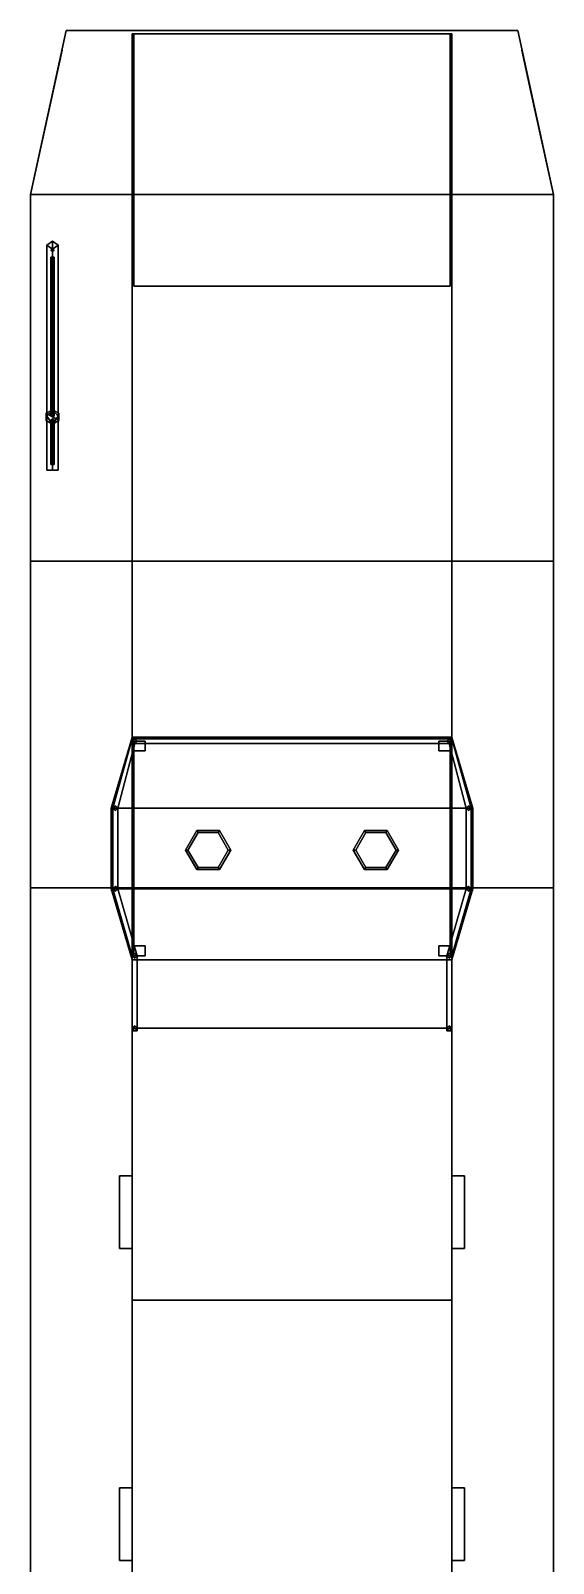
# Model space of a CAD drawing. Header units: millimetres. Extents: x -3.2 to 3.2, y -23.5 to 23.5.
# Drawn here: x -3.24 to 3.24, y 4.47 to 23.48 of the extents above; entities that cross this region are included whole.
import ezdxf

# ---------------------------------------------------------------- set-up
doc = ezdxf.new("R2010")
doc.units = ezdxf.units.MM
doc.layers.add('ramp', color=3, linetype='Continuous')

msp = doc.modelspace()

# ---------------------------------------------------------------- linework, layer by layer
for points in [[(-3.24, 21.45, 1.46), (3.24, 21.45, 1.46), (2.8, 23.48, 1.46), (-2.8, 23.48, 1.46)], [(2.8, 23.48, 0.85), (3.24, 21.45, 0.2), (-3.24, 21.45, 0.2), (-2.8, 23.48, 0.85)], [(-2.8, 23.48, 0.85), (-3.24, 21.45, 0.2), (-3.24, 21.45, 1.46), (-2.8, 23.48, 1.46)], [(-2.8, 23.48, 1.46), (2.8, 23.48, 1.46), (2.8, 23.48, 0.85), (-2.8, 23.48, 0.85)], [(-1.98, 23.44, 1.46), (-1.98, 7.74, 1.46), (-1.98, 7.74, 2.94), (-1.98, 23.44, 1.52)], [(-1.98, 23.44, 1.52), (-1.98, 7.74, 2.94), (1.98, 7.74, 2.94), (1.98, 23.44, 1.52)], [(1.98, 23.44, 1.52), (1.98, 23.44, 1.46), (-1.98, 23.44, 1.46), (-1.98, 23.44, 1.52)], [(1.98, 7.74, 2.94), (1.98, 7.74, 1.46), (1.98, 23.44, 1.46), (1.98, 23.44, 1.52)], [(2.8, 23.48, 1.46), (3.24, 21.45, 1.46), (3.24, 21.45, 0.2), (2.8, 23.48, 0.85)], [(-2.85, 23.24, 1.46), (-3.24, 21.45, 1.46), (-3.24, 21.45, 2.38), (-2.96, 22.72, 2.38)], [(2.85, 23.24, 1.46), (3.24, 21.45, 1.46), (3.24, 21.45, 2.38), (2.96, 22.72, 2.38)], [(-3.24, 21.45, 0.2), (-3.24, 16.9, -0.99), (-3.24, 16.9, 1.46), (-3.24, 21.45, 1.46)], [(3.24, 21.45, 0.2), (3.24, 16.9, -0.99), (-3.24, 16.9, -0.99), (-3.24, 21.45, 0.2)], [(-3.24, -23.47, 1.46), (3.24, -23.47, 1.46), (3.24, 21.45, 1.46), (-3.24, 21.45, 1.46)], [(-3.24, 21.45, 1.46), (-3.24, -23.47, 1.46), (-3.24, -23.47, 2.38), (-3.24, 21.45, 2.38)], [(3.24, 21.45, 1.46), (3.24, 16.9, 1.46), (3.24, 16.9, -0.99), (3.24, 21.45, 0.2)], [(3.24, 21.45, 1.46), (3.24, -23.47, 1.46), (3.24, -23.47, 2.38), (3.24, 21.45, 2.38)], [(-2.97, 18.78, 1.781), (-3.04, 18.7, 1.8), (-3.04, 20.821, 3.921), (-2.97, 20.871, 3.872)], [(-3.04, 20.821, 3.921), (-2.97, 20.772, 3.971), (-2.9, 20.821, 3.921), (-2.97, 20.871, 3.872)], [(-3.04, 18.7, 1.8), (-2.97, 18.78, 1.979), (-2.97, 20.772, 3.971), (-3.04, 20.821, 3.921)], [(-2.97, 20.78, 2.64), (-2.99, 20.76, 2.64), (-2.99, 20.76, 3.81), (-2.97, 20.78, 3.81)], [(-2.97, 20.78, 2.64), (-2.95, 20.76, 2.64), (-2.97, 20.74, 2.64), (-2.99, 20.76, 2.64)], [(-2.99, 20.76, 2.64), (-2.97, 20.74, 2.64), (-2.97, 20.74, 3.81), (-2.99, 20.76, 3.81)], [(-2.9, 18.7, 1.8), (-2.97, 18.78, 1.781), (-2.97, 20.871, 3.872), (-2.9, 20.821, 3.921)], [(-2.97, 18.78, 1.979), (-2.9, 18.7, 1.8), (-2.9, 20.821, 3.921), (-2.97, 20.772, 3.971)], [(-2.95, 20.76, 2.64), (-2.97, 20.78, 2.64), (-2.97, 20.78, 3.81), (-2.95, 20.76, 3.81)], [(-2.97, 20.74, 2.64), (-2.95, 20.76, 2.64), (-2.95, 20.76, 3.81), (-2.97, 20.74, 3.81)], [(-2.97, 20.67, 3.84), (-2.99, 20.67, 3.82), (-2.99, 18.7, 3.25), (-2.97, 18.7, 3.27)], [(-2.99, 20.67, 3.82), (-2.97, 20.67, 3.8), (-2.97, 18.7, 3.23), (-2.99, 18.7, 3.25)], [(-2.95, 20.67, 3.82), (-2.97, 20.67, 3.84), (-2.97, 18.7, 3.27), (-2.95, 18.7, 3.25)], [(-2.97, 20.67, 3.8), (-2.95, 20.67, 3.82), (-2.95, 18.7, 3.25), (-2.97, 18.7, 3.23)], [(-2.97, 18.78, 1.46), (-3.048, 18.735, 1.46), (-3.048, 18.735, 3.27), (-2.97, 18.78, 3.27)], [(-3.048, 18.735, 3.27), (-2.892, 18.645, 3.27), (-2.892, 18.735, 3.27), (-2.97, 18.78, 3.27)], [(-3.048, 18.735, 1.46), (-3.048, 18.645, 1.46), (-3.048, 18.645, 3.27), (-3.048, 18.735, 3.27)], [(-3.048, 18.645, 3.27), (-2.97, 18.6, 3.27), (-2.892, 18.645, 3.27), (-3.048, 18.735, 3.27)], [(-3.048, 18.645, 1.46), (-2.97, 18.6, 1.46), (-2.97, 18.6, 3.27), (-3.048, 18.645, 3.27)], [(-3.04, 18.03, 1.8), (-2.97, 18.03, 1.87), (-2.97, 18.6, 1.87), (-3.04, 18.7, 1.8)], [(-2.97, 18.03, 1.73), (-3.04, 18.03, 1.8), (-3.04, 18.7, 1.8), (-2.97, 18.6, 1.73)], [(-2.97, 18.132, 1.87), (-2.99, 18.1, 1.84), (-2.99, 18.65, 3.18), (-2.97, 18.67, 3.18)], [(-2.99, 18.1, 1.84), (-2.97, 18.092, 1.87), (-2.97, 18.63, 3.18), (-2.99, 18.65, 3.18)], [(-2.892, 18.735, 1.46), (-2.97, 18.78, 1.46), (-2.97, 18.78, 3.27), (-2.892, 18.735, 3.27)], [(-2.97, 18.03, 1.87), (-2.9, 18.03, 1.8), (-2.9, 18.7, 1.8), (-2.97, 18.6, 1.87)], [(-2.9, 18.03, 1.8), (-2.97, 18.03, 1.73), (-2.97, 18.6, 1.73), (-2.9, 18.7, 1.8)], [(-2.95, 18.1, 1.84), (-2.97, 18.132, 1.87), (-2.97, 18.67, 3.18), (-2.95, 18.65, 3.18)], [(-2.97, 18.092, 1.87), (-2.95, 18.1, 1.84), (-2.95, 18.65, 3.18), (-2.97, 18.63, 3.18)], [(-2.97, 18.6, 1.46), (-2.892, 18.645, 1.46), (-2.892, 18.645, 3.27), (-2.97, 18.6, 3.27)], [(-2.892, 18.645, 1.46), (-2.892, 18.735, 1.46), (-2.892, 18.735, 3.27), (-2.892, 18.645, 3.27)], [(-2.97, 18.03, 1.73), (-2.9, 18.03, 1.8), (-2.97, 18.03, 1.87), (-3.04, 18.03, 1.8)], [(3.24, 16.9, -0.99), (3.24, 12.85, -1.31), (-3.24, 12.85, -1.31), (-3.24, 16.9, -0.99)], [(-3.24, 16.9, -0.99), (-3.24, 12.85, -1.31), (-3.24, 12.85, 1.46), (-3.24, 16.9, 1.46)], [(3.24, 16.9, 1.46), (3.24, 12.85, 1.46), (3.24, 12.85, -1.31), (3.24, 16.9, -0.99)], [(2.24, 13.84, 3.46), (1.98, 14.72, 3.46), (-1.98, 14.72, 3.46), (-2.24, 13.84, 3.46)], [(1.98, 14.72, 3.46), (2.24, 13.84, 3.46), (-2.24, 13.84, 3.46), (-1.98, 14.72, 3.46)], [(-2.16, 13.84, 4.46), (-1.95, 14.64, 4.46), (-1.98, 14.7, 4.46), (-2.22, 13.84, 4.46)], [(-1.95, 14.64, 4.46), (-2.16, 13.84, 4.46), (-2.22, 13.84, 4.46), (-1.98, 14.7, 4.46)], [(-1.95, 14.7, 3.46), (-1.98, 14.67, 3.46), (-1.98, 14.67, 4.46), (-1.95, 14.7, 4.46)], [(-1.95, 14.64, 4.46), (1.95, 14.64, 4.46), (1.98, 14.7, 4.46), (-1.98, 14.7, 4.46)], [(1.95, 14.64, 4.46), (-1.95, 14.64, 4.46), (-1.98, 14.7, 4.46), (1.98, 14.7, 4.46)], [(-1.98, 14.67, 3.46), (-1.95, 14.64, 3.46), (-1.95, 14.64, 4.46), (-1.98, 14.67, 4.46)], [(-1.96, 14.67, 2.31), (-1.96, 14.55, 2.32), (-1.96, 14.55, 3.46), (-1.96, 14.67, 3.46)], [(-1.82, 14.67, 3.46), (-1.82, 14.67, 2.31), (-1.96, 14.67, 2.31), (-1.96, 14.67, 3.46)], [(-1.92, 14.67, 3.46), (-1.95, 14.7, 3.46), (-1.95, 14.7, 4.46), (-1.92, 14.67, 4.46)], [(-1.95, 14.64, 3.46), (-1.92, 14.67, 3.46), (-1.92, 14.67, 4.46), (-1.95, 14.64, 4.46)], [(-1.82, 14.55, 3.46), (-1.82, 14.55, 2.32), (-1.82, 14.67, 2.31), (-1.82, 14.67, 3.46)], [(1.82, 14.67, 2.31), (1.82, 14.55, 2.32), (1.82, 14.55, 3.46), (1.82, 14.67, 3.46)], [(1.96, 14.67, 3.46), (1.96, 14.67, 2.31), (1.82, 14.67, 2.31), (1.82, 14.67, 3.46)], [(1.95, 14.7, 3.46), (1.92, 14.67, 3.46), (1.92, 14.67, 4.46), (1.95, 14.7, 4.46)], [(1.92, 14.67, 3.46), (1.95, 14.64, 3.46), (1.95, 14.64, 4.46), (1.92, 14.67, 4.46)], [(1.98, 14.67, 3.46), (1.95, 14.7, 3.46), (1.95, 14.7, 4.46), (1.98, 14.67, 4.46)], [(2.16, 13.84, 4.46), (1.95, 14.64, 4.46), (1.98, 14.7, 4.46), (2.22, 13.84, 4.46)], [(1.95, 14.64, 4.46), (2.16, 13.84, 4.46), (2.22, 13.84, 4.46), (1.98, 14.7, 4.46)], [(1.95, 14.64, 3.46), (1.98, 14.67, 3.46), (1.98, 14.67, 4.46), (1.95, 14.64, 4.46)], [(1.96, 14.55, 3.46), (1.96, 14.55, 2.32), (1.96, 14.67, 2.31), (1.96, 14.67, 3.46)], [(-1.96, 14.55, 3.46), (-1.96, 14.55, 2.32), (-1.82, 14.55, 2.32), (-1.82, 14.55, 3.46)], [(-1.96, 12.13, 2.6), (-1.96, 14.55, 3.46), (-1.96, 14.55, 3.4), (-1.96, 12.13, 2.54)], [(-1.96, 14.55, 3.46), (-1.96, 12.13, 2.6), (-1.96, 12.13, 2.54), (-1.96, 14.55, 3.4)], [(-1.96, 14.55, 2.38), (-1.96, 12.13, 3.46), (-1.96, 12.13, 3.4), (-1.96, 14.55, 2.32)], [(-1.96, 12.13, 3.46), (-1.96, 14.55, 2.38), (-1.96, 14.55, 2.32), (-1.96, 12.13, 3.4)], [(1.82, 14.55, 3.46), (1.82, 14.55, 2.32), (1.96, 14.55, 2.32), (1.96, 14.55, 3.46)], [(1.96, 14.55, 2.38), (1.96, 12.13, 3.46), (1.96, 12.13, 3.4), (1.96, 14.55, 2.32)], [(1.96, 12.13, 3.46), (1.96, 14.55, 2.38), (1.96, 14.55, 2.32), (1.96, 12.13, 3.4)], [(1.96, 14.55, 3.46), (1.96, 12.13, 2.6), (1.96, 12.13, 2.54), (1.96, 14.55, 3.4)], [(1.96, 12.13, 2.6), (1.96, 14.55, 3.46), (1.96, 14.55, 3.4), (1.96, 12.13, 2.54)], [(2.24, 13.84, 3.46), (2.24, 12.84, 3.46), (-2.24, 12.84, 3.46), (-2.24, 13.84, 3.46)], [(2.24, 12.84, 3.46), (2.24, 13.84, 3.46), (-2.24, 13.84, 3.46), (-2.24, 12.84, 3.46)], [(-2.19, 13.87, 3.46), (-2.22, 13.84, 3.46), (-2.22, 13.84, 4.46), (-2.19, 13.87, 4.46)], [(-2.22, 13.84, 3.46), (-2.19, 13.81, 3.46), (-2.19, 13.81, 4.46), (-2.22, 13.84, 4.46)], [(-2.16, 12.84, 4.46), (-2.16, 13.84, 4.46), (-2.22, 13.84, 4.46), (-2.22, 12.84, 4.46)], [(-2.16, 13.84, 4.46), (-2.16, 12.84, 4.46), (-2.22, 12.84, 4.46), (-2.22, 13.84, 4.46)], [(-2.16, 13.84, 3.46), (-2.19, 13.87, 3.46), (-2.19, 13.87, 4.46), (-2.16, 13.84, 4.46)], [(-2.19, 13.81, 3.46), (-2.16, 13.84, 3.46), (-2.16, 13.84, 4.46), (-2.19, 13.81, 4.46)], [(2.19, 13.87, 3.46), (2.16, 13.84, 3.46), (2.16, 13.84, 4.46), (2.19, 13.87, 4.46)], [(2.16, 13.84, 3.46), (2.19, 13.81, 3.46), (2.19, 13.81, 4.46), (2.16, 13.84, 4.46)], [(2.16, 12.84, 4.46), (2.16, 13.84, 4.46), (2.22, 13.84, 4.46), (2.22, 12.84, 4.46)], [(2.16, 13.84, 4.46), (2.16, 12.84, 4.46), (2.22, 12.84, 4.46), (2.22, 13.84, 4.46)], [(2.22, 13.84, 3.46), (2.19, 13.87, 3.46), (2.19, 13.87, 4.46), (2.22, 13.84, 4.46)], [(2.19, 13.81, 3.46), (2.22, 13.84, 3.46), (2.22, 13.84, 4.46), (2.19, 13.81, 4.46)], [(-1.18, 13.562, 3.46), (-1.32, 13.32, 3.46), (-1.32, 13.32, 3.51), (-1.18, 13.562, 3.51)], [(-1.29, 13.32, 3.54), (-1.165, 13.537, 3.54), (-1.18, 13.562, 3.51), (-1.32, 13.32, 3.51)], [(-1.165, 13.537, 3.54), (-1.29, 13.32, 3.54), (-1.29, 13.32, 4.15), (-1.165, 13.537, 4.15)], [(-0.9, 13.562, 3.46), (-1.18, 13.562, 3.46), (-1.18, 13.562, 3.51), (-0.9, 13.562, 3.51)], [(-1.165, 13.537, 3.54), (-0.915, 13.537, 3.54), (-0.9, 13.562, 3.51), (-1.18, 13.562, 3.51)], [(-0.915, 13.537, 3.54), (-1.165, 13.537, 3.54), (-1.165, 13.537, 4.15), (-0.915, 13.537, 4.15)], [(-0.915, 13.537, 3.54), (-0.79, 13.32, 3.54), (-0.76, 13.32, 3.51), (-0.9, 13.562, 3.51)], [(-0.79, 13.32, 3.54), (-0.915, 13.537, 3.54), (-0.915, 13.537, 4.15), (-0.79, 13.32, 4.15)], [(-0.76, 13.32, 3.46), (-0.9, 13.562, 3.46), (-0.9, 13.562, 3.51), (-0.76, 13.32, 3.51)], [(0.9, 13.562, 3.46), (0.76, 13.32, 3.46), (0.76, 13.32, 3.51), (0.9, 13.562, 3.51)], [(0.79, 13.32, 3.54), (0.915, 13.537, 3.54), (0.9, 13.562, 3.51), (0.76, 13.32, 3.51)], [(0.915, 13.537, 3.54), (0.79, 13.32, 3.54), (0.79, 13.32, 4.15), (0.915, 13.537, 4.15)], [(1.18, 13.562, 3.46), (0.9, 13.562, 3.46), (0.9, 13.562, 3.51), (1.18, 13.562, 3.51)], [(0.915, 13.537, 3.54), (1.165, 13.537, 3.54), (1.18, 13.562, 3.51), (0.9, 13.562, 3.51)], [(1.165, 13.537, 3.54), (0.915, 13.537, 3.54), (0.915, 13.537, 4.15), (1.165, 13.537, 4.15)], [(1.165, 13.537, 3.54), (1.29, 13.32, 3.54), (1.32, 13.32, 3.51), (1.18, 13.562, 3.51)], [(1.29, 13.32, 3.54), (1.165, 13.537, 3.54), (1.165, 13.537, 4.15), (1.29, 13.32, 4.15)], [(1.32, 13.32, 3.46), (1.18, 13.562, 3.46), (1.18, 13.562, 3.51), (1.32, 13.32, 3.51)], [(-1.32, 13.32, 3.46), (-1.18, 13.078, 3.46), (-1.18, 13.078, 3.51), (-1.32, 13.32, 3.51)], [(-1.165, 13.103, 3.54), (-1.29, 13.32, 3.54), (-1.32, 13.32, 3.51), (-1.18, 13.078, 3.51)], [(-1.29, 13.32, 3.54), (-1.165, 13.103, 3.54), (-1.165, 13.103, 4.15), (-1.29, 13.32, 4.15)], [(-0.915, 13.103, 3.54), (-0.79, 13.32, 3.54), (-0.79, 13.32, 4.15), (-0.915, 13.103, 4.15)], [(-0.79, 13.32, 3.54), (-0.915, 13.103, 3.54), (-0.9, 13.078, 3.51), (-0.76, 13.32, 3.51)], [(-0.9, 13.078, 3.46), (-0.76, 13.32, 3.46), (-0.76, 13.32, 3.51), (-0.9, 13.078, 3.51)], [(0.76, 13.32, 3.46), (0.9, 13.078, 3.46), (0.9, 13.078, 3.51), (0.76, 13.32, 3.51)], [(0.915, 13.103, 3.54), (0.79, 13.32, 3.54), (0.76, 13.32, 3.51), (0.9, 13.078, 3.51)], [(0.79, 13.32, 3.54), (0.915, 13.103, 3.54), (0.915, 13.103, 4.15), (0.79, 13.32, 4.15)], [(1.165, 13.103, 3.54), (1.29, 13.32, 3.54), (1.29, 13.32, 4.15), (1.165, 13.103, 4.15)], [(1.29, 13.32, 3.54), (1.165, 13.103, 3.54), (1.18, 13.078, 3.51), (1.32, 13.32, 3.51)], [(1.18, 13.078, 3.46), (1.32, 13.32, 3.46), (1.32, 13.32, 3.51), (1.18, 13.078, 3.51)], [(-0.915, 13.103, 3.54), (-1.165, 13.103, 3.54), (-1.18, 13.078, 3.51), (-0.9, 13.078, 3.51)], [(-1.18, 13.078, 3.46), (-0.9, 13.078, 3.46), (-0.9, 13.078, 3.51), (-1.18, 13.078, 3.51)], [(-1.165, 13.103, 3.54), (-0.915, 13.103, 3.54), (-0.915, 13.103, 4.15), (-1.165, 13.103, 4.15)], [(1.165, 13.103, 3.54), (0.915, 13.103, 3.54), (0.9, 13.078, 3.51), (1.18, 13.078, 3.51)], [(0.9, 13.078, 3.46), (1.18, 13.078, 3.46), (1.18, 13.078, 3.51), (0.9, 13.078, 3.51)], [(0.915, 13.103, 3.54), (1.165, 13.103, 3.54), (1.165, 13.103, 4.15), (0.915, 13.103, 4.15)], [(3.24, 12.85, -1.31), (3.24, -16.49, -1.31), (-3.24, -16.49, -1.31), (-3.24, 12.85, -1.31)], [(-3.24, 12.85, -1.31), (-3.24, -16.49, -1.31), (-3.24, -16.49, 1.46), (-3.24, 12.85, 1.46)], [(1.98, 11.96, 3.46), (2.24, 12.84, 3.46), (-2.24, 12.84, 3.46), (-1.98, 11.96, 3.46)], [(2.24, 12.84, 3.46), (1.98, 11.96, 3.46), (-1.98, 11.96, 3.46), (-2.24, 12.84, 3.46)], [(-2.19, 12.87, 3.46), (-2.22, 12.84, 3.46), (-2.22, 12.84, 4.46), (-2.19, 12.87, 4.46)], [(-2.22, 12.84, 3.46), (-2.19, 12.81, 3.46), (-2.19, 12.81, 4.46), (-2.22, 12.84, 4.46)], [(-2.16, 12.84, 4.46), (-1.92, 12.01, 4.46), (-1.98, 12.01, 4.46), (-2.22, 12.84, 4.46)], [(-1.92, 12.01, 4.46), (-2.16, 12.84, 4.46), (-2.22, 12.84, 4.46), (-1.98, 12.01, 4.46)], [(-2.16, 12.84, 3.46), (-2.19, 12.87, 3.46), (-2.19, 12.87, 4.46), (-2.16, 12.84, 4.46)], [(-2.19, 12.81, 3.46), (-2.16, 12.84, 3.46), (-2.16, 12.84, 4.46), (-2.19, 12.81, 4.46)], [(2.16, 12.84, 4.46), (1.92, 12.01, 4.46), (1.98, 12.01, 4.46), (2.22, 12.84, 4.46)], [(1.92, 12.01, 4.46), (2.16, 12.84, 4.46), (2.22, 12.84, 4.46), (1.98, 12.01, 4.46)], [(2.19, 12.87, 3.46), (2.16, 12.84, 3.46), (2.16, 12.84, 4.46), (2.19, 12.87, 4.46)], [(2.16, 12.84, 3.46), (2.19, 12.81, 3.46), (2.19, 12.81, 4.46), (2.16, 12.84, 4.46)], [(2.22, 12.84, 3.46), (2.19, 12.87, 3.46), (2.19, 12.87, 4.46), (2.22, 12.84, 4.46)], [(2.19, 12.81, 3.46), (2.22, 12.84, 3.46), (2.22, 12.84, 4.46), (2.19, 12.81, 4.46)], [(3.24, 12.85, 1.46), (3.24, -16.49, 1.46), (3.24, -16.49, -1.31), (3.24, 12.85, -1.31)], [(-1.95, 12.04, 3.46), (-1.98, 12.01, 3.46), (-1.98, 12.01, 4.46), (-1.95, 12.04, 4.46)], [(-1.98, 12.01, 3.46), (-1.95, 11.98, 3.46), (-1.95, 11.98, 4.46), (-1.98, 12.01, 4.46)], [(-1.92, 11.08, 3.63), (-1.92, 12.01, 4.46), (-1.98, 12.01, 4.46), (-1.98, 11.08, 3.63)], [(-1.92, 12.01, 4.46), (-1.92, 11.08, 3.63), (-1.98, 11.08, 3.63), (-1.98, 12.01, 4.46)], [(-1.82, 12.13, 3.46), (-1.82, 12.13, 2.54), (-1.96, 12.13, 2.54), (-1.96, 12.13, 3.46)], [(-1.96, 12.13, 2.54), (-1.96, 12.01, 2.55), (-1.96, 12.01, 3.46), (-1.96, 12.13, 3.46)], [(-1.96, 12.01, 3.46), (-1.96, 12.01, 2.55), (-1.82, 12.01, 2.55), (-1.82, 12.01, 3.46)], [(-1.92, 12.01, 3.46), (-1.95, 12.04, 3.46), (-1.95, 12.04, 4.46), (-1.92, 12.01, 4.46)], [(-1.95, 11.98, 3.46), (-1.92, 12.01, 3.46), (-1.92, 12.01, 4.46), (-1.95, 11.98, 4.46)], [(-1.82, 12.01, 3.46), (-1.82, 12.01, 2.55), (-1.82, 12.13, 2.54), (-1.82, 12.13, 3.46)], [(1.96, 12.13, 3.46), (1.96, 12.13, 2.54), (1.82, 12.13, 2.54), (1.82, 12.13, 3.46)], [(1.82, 12.13, 2.54), (1.82, 12.01, 2.55), (1.82, 12.01, 3.46), (1.82, 12.13, 3.46)], [(1.82, 12.01, 3.46), (1.82, 12.01, 2.55), (1.96, 12.01, 2.55), (1.96, 12.01, 3.46)], [(1.95, 12.04, 3.46), (1.92, 12.01, 3.46), (1.92, 12.01, 4.46), (1.95, 12.04, 4.46)], [(1.92, 12.01, 3.46), (1.95, 11.98, 3.46), (1.95, 11.98, 4.46), (1.92, 12.01, 4.46)], [(1.92, 12.01, 4.46), (1.92, 11.08, 3.63), (1.98, 11.08, 3.63), (1.98, 12.01, 4.46)], [(1.92, 11.08, 3.63), (1.92, 12.01, 4.46), (1.98, 12.01, 4.46), (1.98, 11.08, 3.63)], [(1.98, 12.01, 3.46), (1.95, 12.04, 3.46), (1.95, 12.04, 4.46), (1.98, 12.01, 4.46)], [(1.95, 11.98, 3.46), (1.98, 12.01, 3.46), (1.98, 12.01, 4.46), (1.95, 11.98, 4.46)], [(1.96, 12.01, 3.46), (1.96, 12.01, 2.55), (1.96, 12.13, 2.54), (1.96, 12.13, 3.46)], [(1.98, 11.96, 3.46), (1.98, 11.11, 2.63), (-1.98, 11.11, 2.63), (-1.98, 11.96, 3.46)], [(1.98, 11.11, 2.63), (1.98, 11.96, 3.46), (-1.98, 11.96, 3.46), (-1.98, 11.11, 2.63)], [(-1.95, 11.14, 2.63), (-1.98, 11.11, 2.63), (-1.98, 11.11, 3.63), (-1.95, 11.14, 3.63)], [(-1.98, 11.11, 2.63), (-1.95, 11.08, 2.63), (-1.95, 11.08, 3.63), (-1.98, 11.11, 3.63)], [(-1.92, 11.11, 2.63), (-1.95, 11.14, 2.63), (-1.95, 11.14, 3.63), (-1.92, 11.11, 3.63)], [(-1.95, 11.08, 2.63), (-1.92, 11.11, 2.63), (-1.92, 11.11, 3.63), (-1.95, 11.08, 3.63)], [(1.95, 11.14, 2.63), (1.92, 11.11, 2.63), (1.92, 11.11, 3.63), (1.95, 11.14, 3.63)], [(1.92, 11.11, 2.63), (1.95, 11.08, 2.63), (1.95, 11.08, 3.63), (1.92, 11.11, 3.63)], [(1.98, 11.11, 2.63), (1.95, 11.14, 2.63), (1.95, 11.14, 3.63), (1.98, 11.11, 3.63)], [(1.95, 11.08, 2.63), (1.98, 11.11, 2.63), (1.98, 11.11, 3.63), (1.95, 11.08, 3.63)], [(-1.98, 9.28, 2.56), (-1.98, 9.28, 1.46), (-2.14, 9.28, 1.46), (-2.14, 9.28, 2.56)], [(-2.14, 9.28, 2.56), (-2.14, 9.28, 1.46), (-2.14, 8.38, 1.46), (-2.14, 8.38, 2.56)], [(-1.98, 8.38, 2.56), (-1.98, 9.28, 2.56), (-2.14, 9.28, 2.56), (-2.14, 8.38, 2.56)], [(1.98, 9.28, 2.56), (1.98, 8.38, 2.56), (2.14, 8.38, 2.56), (2.14, 9.28, 2.56)], [(2.14, 9.28, 2.56), (2.14, 9.28, 1.46), (1.98, 9.28, 1.46), (1.98, 9.28, 2.56)], [(2.14, 8.38, 2.56), (2.14, 8.38, 1.46), (2.14, 9.28, 1.46), (2.14, 9.28, 2.56)], [(-2.14, 8.38, 2.56), (-2.14, 8.38, 1.46), (-1.98, 8.38, 1.46), (-1.98, 8.38, 2.56)], [(1.98, 8.38, 2.56), (1.98, 8.38, 1.46), (2.14, 8.38, 1.46), (2.14, 8.38, 2.56)], [(-1.98, 7.74, 1.46), (-1.98, -9.36, 1.46), (-1.98, -9.36, 2.94), (-1.98, 7.74, 2.94)], [(-1.98, 7.74, 2.94), (-1.98, -9.36, 2.94), (1.98, -9.36, 2.94), (1.98, 7.74, 2.94)], [(1.98, -9.36, 2.94), (1.98, -9.36, 1.46), (1.98, 7.74, 1.46), (1.98, 7.74, 2.94)], [(-1.98, 5.41, 2.56), (-1.98, 5.41, 1.46), (-2.14, 5.41, 1.46), (-2.14, 5.41, 2.56)], [(-2.14, 5.41, 2.56), (-2.14, 5.41, 1.46), (-2.14, 4.51, 1.46), (-2.14, 4.51, 2.56)], [(-1.98, 4.51, 2.56), (-1.98, 5.41, 2.56), (-2.14, 5.41, 2.56), (-2.14, 4.51, 2.56)], [(2.14, 5.41, 2.56), (2.14, 5.41, 1.46), (1.98, 5.41, 1.46), (1.98, 5.41, 2.56)], [(1.98, 5.41, 2.56), (1.98, 4.51, 2.56), (2.14, 4.51, 2.56), (2.14, 5.41, 2.56)], [(2.14, 4.51, 2.56), (2.14, 4.51, 1.46), (2.14, 5.41, 1.46), (2.14, 5.41, 2.56)], [(-2.14, 4.51, 2.56), (-2.14, 4.51, 1.46), (-1.98, 4.51, 1.46), (-1.98, 4.51, 2.56)], [(1.98, 4.51, 2.56), (1.98, 4.51, 1.46), (2.14, 4.51, 1.46), (2.14, 4.51, 2.56)]]:
    msp.add_3dface(points)
at = {"layer": 'ramp'}
for points in [[(-1.96, 23.44, 1.39), (-1.96, 20.31, 1.46), (-1.96, 20.31, 2.46), (-1.96, 23.44, 1.52)], [(1.96, 23.44, 1.52), (1.96, 23.44, 1.39), (-1.96, 23.44, 1.39), (-1.96, 23.44, 1.52)], [(-1.96, 23.44, 1.52), (-1.96, 20.31, 2.46), (1.96, 20.31, 2.46), (1.96, 23.44, 1.52)], [(1.96, 23.44, 1.39), (1.96, 20.31, 1.46), (-1.96, 20.31, 1.46), (-1.96, 23.44, 1.39)], [(1.96, 20.31, 2.46), (1.96, 20.31, 1.46), (1.96, 23.44, 1.39), (1.96, 23.44, 1.52)], [(-1.96, 20.31, 2.46), (-1.96, 20.31, 1.46), (1.96, 20.31, 1.46), (1.96, 20.31, 2.46)]]:
    msp.add_3dface(points, dxfattribs=at)

doc.saveas('drawing.dxf')
